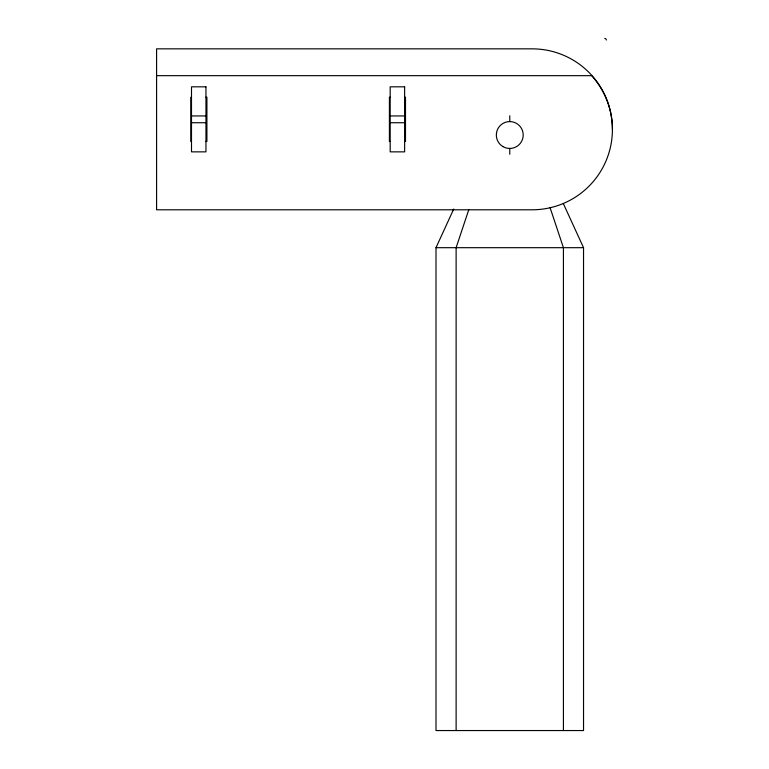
<?xml version="1.0" encoding="UTF-8"?>
<svg xmlns="http://www.w3.org/2000/svg" width="769" height="769" viewBox="0 0 769 769"><rect width="100%" height="100%" fill="white"/><g stroke="black" fill="none" stroke-linecap="round" stroke-linejoin="round"><path stroke-width="1.15" d="M468.859 209.466L456.123 247.685L456.123 730.55M563.379 203.698L583.536 247.685L583.536 730.55L436.004 730.55L436.004 247.685L453.7 209.062M156.588 75.67L591.669 75.67A80.274 80.274 0 0 1 532.138 209.793L156.588 209.793L156.588 48.841L532.138 48.841A80.274 80.274 0 0 1 612.412 129.317M191.5 97.23L190.818 97.23L190.818 141.448L191.5 141.448M205.957 97.23L206.909 97.23L206.909 141.448L205.957 141.448M390.181 97.23L389.412 97.23L389.412 141.448L390.181 141.448M404.629 97.23L405.503 97.23L405.503 141.448L404.629 141.448M191.5 115.946L205.957 115.946M390.181 115.946L404.629 115.946M191.5 122.732L205.957 122.732M390.181 122.732L404.629 122.732M436.004 247.685L583.536 247.685M550.008 207.447L563.417 247.685L563.417 730.55M509.77 115.773L509.77 121.579M509.77 148.465L509.77 154.271M604.732 38.45A1.605 1.605 0 0 1 606.337 40.055M205.957 86.82L191.5 86.82L191.5 151.858L205.957 151.858L205.957 86.82M404.629 86.82L390.181 86.82L390.181 151.858L404.629 151.858L404.629 86.82M502.897 146.571A13.448 13.448 0 0 0 523.208 135.2A13.448 13.448 0 0 0 503.205 123.29A13.448 13.448 0 0 0 502.897 146.571"/></g></svg>
